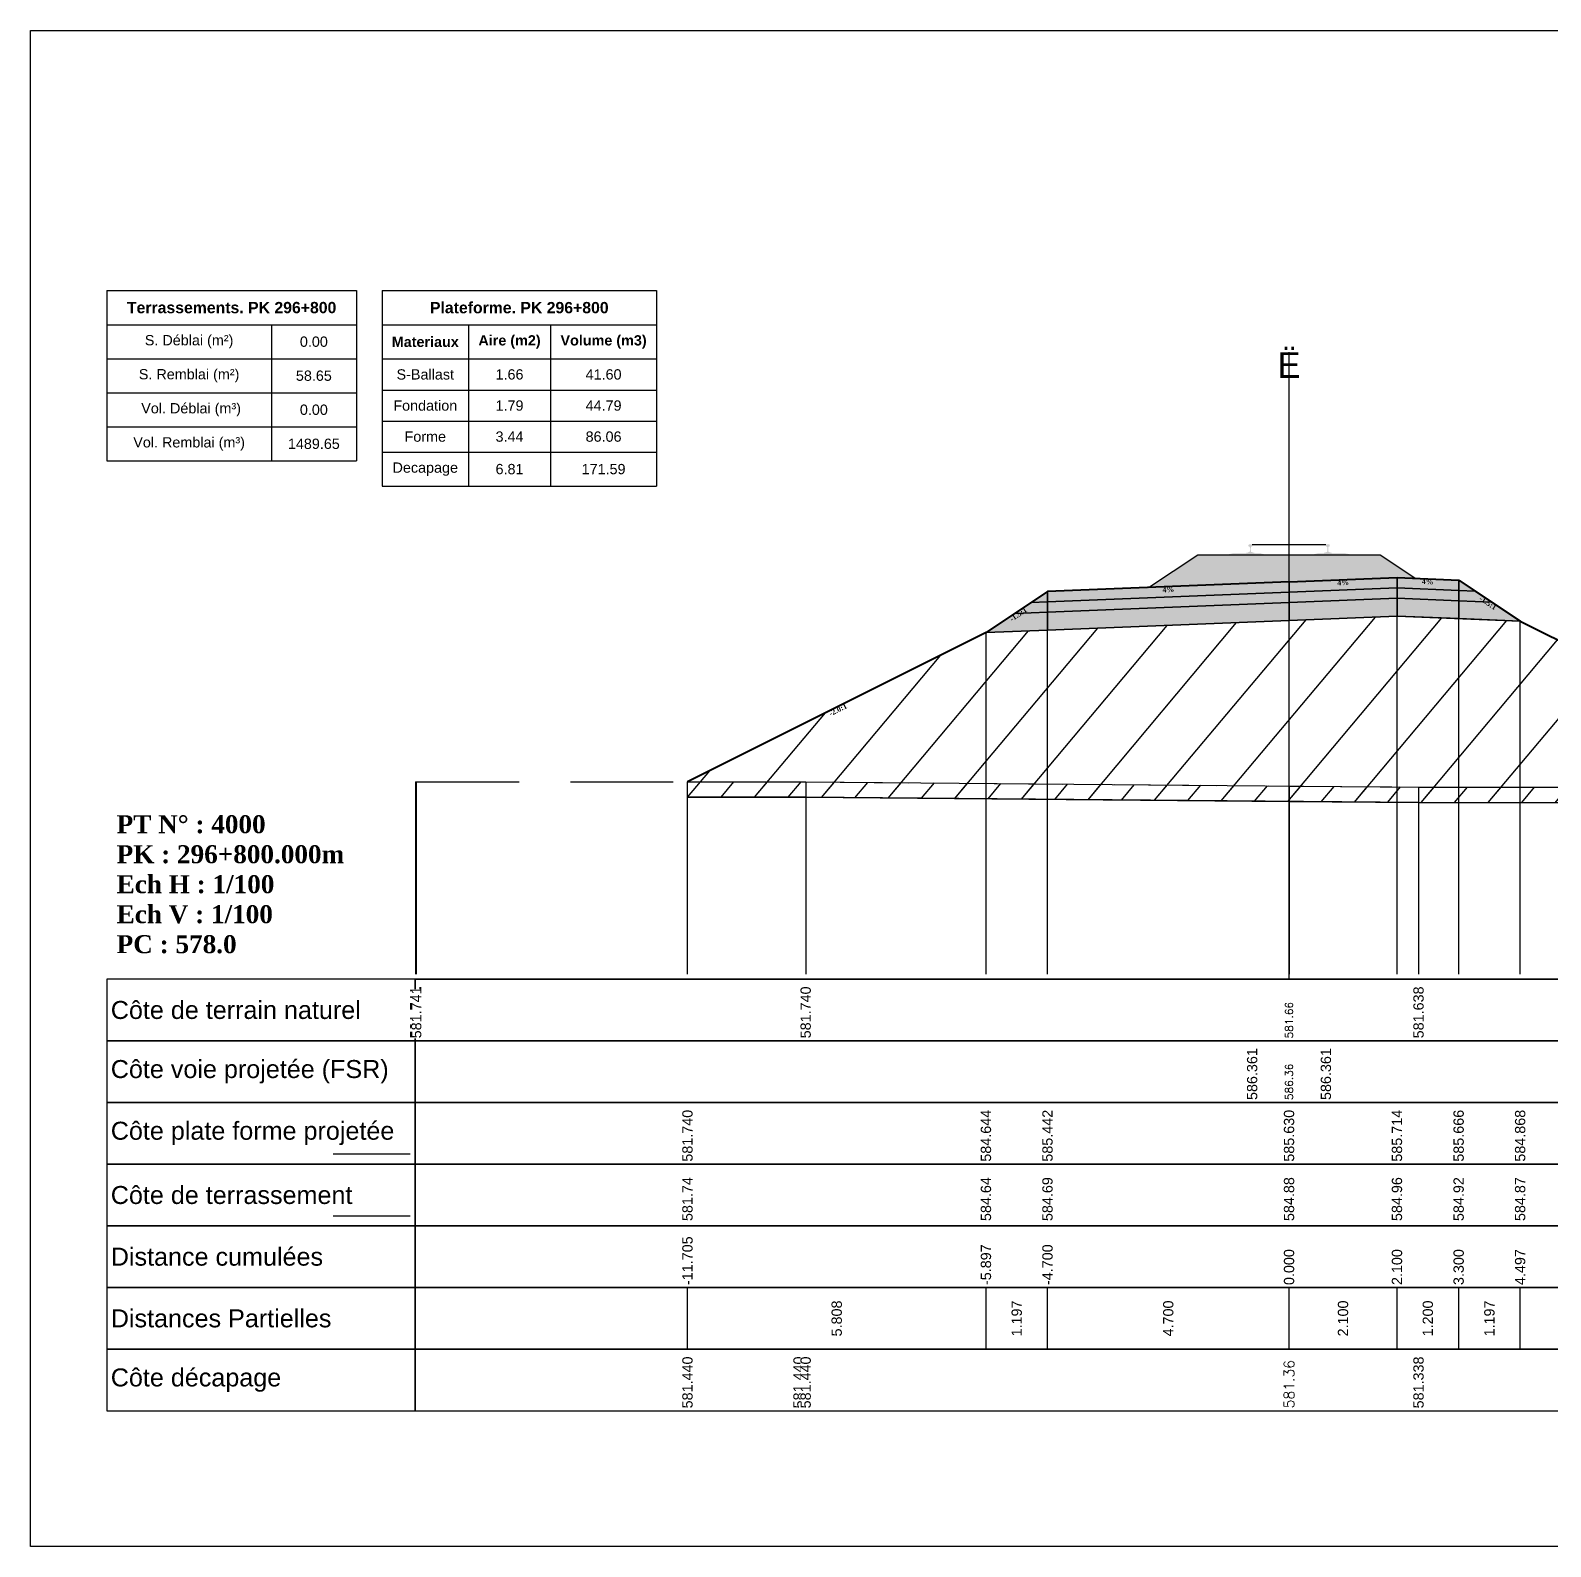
# Model space of a CAD drawing. Header units: millimetres. Extents: x 2762 to 3076, y 916 to 3305.
# Drawn here: x 3026.54 to 3056.12, y 985.65 to 1015.15 of the extents above; entities that cross this region are included whole.
import ezdxf

# ---------------------------------------------------------------- set-up
doc = ezdxf.new("R2010")
doc.units = ezdxf.units.MM
doc.header["$LTSCALE"] = 2
doc.linetypes.add('CACHE', pattern=[9.525, 6.35, -3.175])
doc.linetypes.add('DASHED', pattern=[0.75, 0.5, -0.25])
for name, color, linetype in [('C-ANNO-TABL', 1, 'Continuous'), ('C-ANNO-TABL-TEXT', 150, 'Continuous'), ('C-ANNO-TABL-TITL', 150, 'Continuous'), ('C-ANNO-TABL-TTBL', 5, 'Continuous'), ('C-ROAD-CORR', 5, 'Continuous'), ('C-ROAD-SCTN', 7, 'Continuous')]:
    doc.layers.add(name, color=color, linetype=linetype)
doc.styles.add('ARIAL', font='arial.ttf')
doc.styles.add('C3D_Etiquette', font='romans.shx')
doc.styles.add('C3D_Profil_Travers', font='romans.shx')
doc.styles.get("Standard").update_dxf_attribs({"font": 'arial.ttf'})

msp = doc.modelspace()

# ---------------------------------------------------------------- hatches: boundary and pattern name
at = {"linetype": 'Continuous', "lineweight": -3}
msp.add_hatch(color=254, dxfattribs=at).paths.add_polyline_path([(3049.812, 1004.761), (3049.812, 1004.946), (3049.927, 1004.968), (3050.275, 1004.968), (3050.275, 1004.973), (3050.201, 1004.973), (3050.201, 1004.983), (3050.202, 1004.984), (3050.204, 1004.985), (3050.205, 1004.985), (3050.225, 1004.987), (3050.228, 1004.987), (3050.231, 1004.988), (3050.259, 1004.999), (3050.262, 1005), (3050.263, 1005.001), (3050.264, 1005.003), (3050.265, 1005.007), (3050.266, 1005.014), (3050.267, 1005.023), (3050.268, 1005.033), (3050.268, 1005.057), (3050.267, 1005.073), (3050.267, 1005.079), (3050.266, 1005.085), (3050.265, 1005.09), (3050.265, 1005.092), (3050.264, 1005.095), (3050.263, 1005.097), (3050.262, 1005.098), (3050.261, 1005.1), (3050.26, 1005.1), (3050.244, 1005.106), (3050.242, 1005.108), (3050.241, 1005.109), (3050.24, 1005.11), (3050.24, 1005.113), (3050.24, 1005.131), (3050.241, 1005.135), (3050.242, 1005.137), (3050.244, 1005.14), (3050.246, 1005.141), (3050.249, 1005.143), (3050.25, 1005.143), (3050.254, 1005.144), (3050.258, 1005.144), (3050.261, 1005.145), (3050.265, 1005.145), (3050.27, 1005.145), (3050.273, 1005.145), (3050.276, 1005.145), (3050.28, 1005.145), (3050.283, 1005.145), (3050.287, 1005.145), (3050.292, 1005.145), (3050.295, 1005.144), (3050.299, 1005.144), (3050.303, 1005.143), (3050.304, 1005.143), (3050.306, 1005.141), (3050.309, 1005.14), (3050.311, 1005.137), (3050.312, 1005.135), (3050.312, 1005.131), (3050.312, 1005.113), (3050.312, 1005.11), (3050.312, 1005.109), (3050.311, 1005.108), (3050.309, 1005.106), (3050.293, 1005.1), (3050.292, 1005.1), (3050.29, 1005.098), (3050.289, 1005.097), (3050.289, 1005.095), (3050.288, 1005.092), (3050.287, 1005.09), (3050.287, 1005.085), (3050.286, 1005.079), (3050.285, 1005.073), (3050.285, 1005.057), (3050.285, 1005.033), (3050.286, 1005.023), (3050.287, 1005.014), (3050.288, 1005.007), (3050.289, 1005.003), (3050.29, 1005.001), (3050.291, 1005), (3050.293, 1004.999), (3050.322, 1004.988), (3050.325, 1004.987), (3050.328, 1004.987), (3050.348, 1004.985), (3050.349, 1004.985), (3050.35, 1004.984), (3050.351, 1004.983), (3050.351, 1004.973), (3050.277, 1004.973), (3050.277, 1004.968), (3050.481, 1004.968), (3050.613, 1004.937), (3051.447, 1004.937), (3051.578, 1004.968), (3051.782, 1004.968), (3051.782, 1004.973), (3051.708, 1004.973), (3051.708, 1004.983), (3051.709, 1004.984), (3051.711, 1004.985), (3051.712, 1004.985), (3051.732, 1004.987), (3051.735, 1004.987), (3051.738, 1004.988), (3051.766, 1004.999), (3051.769, 1005), (3051.77, 1005.001), (3051.771, 1005.003), (3051.772, 1005.007), (3051.773, 1005.014), (3051.774, 1005.023), (3051.775, 1005.033), (3051.775, 1005.057), (3051.774, 1005.073), (3051.774, 1005.079), (3051.773, 1005.085), (3051.772, 1005.09), (3051.772, 1005.092), (3051.771, 1005.095), (3051.77, 1005.097), (3051.769, 1005.098), (3051.768, 1005.1), (3051.767, 1005.1), (3051.751, 1005.106), (3051.749, 1005.108), (3051.748, 1005.109), (3051.747, 1005.11), (3051.747, 1005.113), (3051.747, 1005.131), (3051.748, 1005.135), (3051.749, 1005.137), (3051.751, 1005.14), (3051.753, 1005.141), (3051.756, 1005.143), (3051.757, 1005.143), (3051.761, 1005.144), (3051.765, 1005.144), (3051.768, 1005.145), (3051.772, 1005.145), (3051.777, 1005.145), (3051.78, 1005.145), (3051.783, 1005.145), (3051.787, 1005.145), (3051.79, 1005.145), (3051.794, 1005.145), (3051.799, 1005.145), (3051.802, 1005.144), (3051.806, 1005.144), (3051.81, 1005.143), (3051.811, 1005.143), (3051.813, 1005.141), (3051.816, 1005.14), (3051.818, 1005.137), (3051.819, 1005.135), (3051.819, 1005.131), (3051.819, 1005.113), (3051.819, 1005.11), (3051.819, 1005.109), (3051.818, 1005.108), (3051.816, 1005.106), (3051.8, 1005.1), (3051.799, 1005.1), (3051.797, 1005.098), (3051.796, 1005.097), (3051.796, 1005.095), (3051.795, 1005.092), (3051.794, 1005.09), (3051.794, 1005.085), (3051.793, 1005.079), (3051.792, 1005.073), (3051.792, 1005.057), (3051.792, 1005.033), (3051.793, 1005.023), (3051.794, 1005.014), (3051.795, 1005.007), (3051.796, 1005.003), (3051.797, 1005.001), (3051.798, 1005), (3051.8, 1004.999), (3051.829, 1004.988), (3051.832, 1004.987), (3051.835, 1004.987), (3051.855, 1004.985), (3051.856, 1004.985), (3051.857, 1004.984), (3051.858, 1004.983), (3051.858, 1004.973), (3051.784, 1004.973), (3051.784, 1004.968), (3052.132, 1004.968), (3052.247, 1004.946), (3052.247, 1004.761)])
h = msp.add_hatch(dxfattribs=at)
h.set_pattern_fill('GRAVEL', color=252, scale=0.009, style=0)
h.set_pattern_definition([(228.0128, (3048.461781, 1004.533285), (-1.8288, -2.0574), [0.030755, -3.0447435]), (184.96974, (3048.441207, 1004.510425), (2.743199999, 0.228600013), [0.0527764, -5.2248644]), (132.51045, (3048.388629, 1004.505853), (2.286, -2.5146), [0.0372133, -3.684125]), (267.2737, (3048.299475, 1004.448703), (0.2286, 4.572), [0.0480604, -4.7579794]), (292.83365, (3048.297189, 1004.400697), (-1.143, 2.7432), [0.047127, -4.6655827]), (357.2737, (3048.315477, 1004.357263), (-4.572, 0.2286), [0.0480604, -4.7579794]), (37.69424, (3048.363483, 1004.354977), (-2.9718, -2.286), [0.0635574, -6.2921804]), (72.25533, (3048.413775, 1004.393839), (1.6002, 5.0292), [0.0600048, -5.940473]), (121.42957, (3048.432063, 1004.450989), (-1.8288, 2.9718), [0.048223, -4.774099]), (175.23636, (3048.406917, 1004.492137), (2.5146, -0.2286), [0.055054, -2.697654]), (222.39744, (3048.352053, 1004.496709), (-2.7432, -2.5146), [0.071197, -7.0485095]), (138.81407, (3048.52579, 1004.446417), (-1.6002, 1.3716), [0.0243004, -2.405751]), (171.46923, (3048.507501, 1004.462419), (2.9718, -0.4572), [0.0462314, -4.5769175]), (225, (3048.46178, 1004.46928), (-3e-17, -0.2286), [0.032329, -0.29096]), (203.1986, (3048.44578, 1004.49671), (1.143, 0.4572), [0.01741, -1.723556]), (291.8014, (3048.429777, 1004.48985), (-0.2286, 0.6858), [0.024621, -1.206428]), (30.9638, (3048.43892, 1004.46699), (0.6858, 0.4572), [0.039989, -1.292967]), (161.565, (3048.47321, 1004.487565), (0.4572, -0.2286), [0.028916, -0.693981]), (16.38954, (3048.297189, 1004.489851), (2.286, 0.6858), [0.040508, -4.0102944]), (70.34618, (3048.336051, 1004.50128), (-0.9144, -2.5146), [0.033984, -3.3643994]), (293.1986, (3048.47321, 1004.533285), (-0.4572, 1.143), [0.034819, -1.7061465]), (343.61046, (3048.486927, 1004.501281), (-2.286, 0.6858), [0.040508, -4.0102944]), (339.44395, (3048.29719, 1004.34812), (-1.143, 0.4572), [0.039063, -1.914096]), (294.77514, (3048.333765, 1004.334403), (-1.143, 2.5146), [0.0327305, -3.2403234]), (66.8014, (3048.475497, 1004.304685), (0.4572, 1.143), [0.034819, -1.7061465]), (17.35402, (3048.489213, 1004.336689), (-2.9718, -0.9144), [0.0383204, -3.793714]), (69.44395, (3048.363483, 1004.304685), (-0.4572, -1.143), [0.0195316, -1.933628]), (101.3099, (3048.46178, 1004.304685), (-0.2286, 0.9144), [0.011656, -1.1539795]), (165.9638, (3048.459495, 1004.316115), (0.6858, -0.2286), [0.047127, -0.895415]), (186.009, (3048.413775, 1004.327545), (2.286, 0.2286), [0.043674, -4.323723]), (303.69, (3048.43892, 1004.446417), (-0.2286, 0.4572), [0.032969, -0.79126]), (353.15723, (3048.457209, 1004.418985), (3.8862, -0.4572), [0.05756, -5.698441]), (60.9454, (3048.51436, 1004.412127), (-0.9144, -1.6002), [0.023536, -2.330045]), (90, (3048.5258, 1004.4327), (-0.2286, 0.2286), [0.013716, -0.214884]), (120.25644, (3048.409203, 1004.334403), (0.9144, -1.6002), [0.031758, -3.1440547]), (48.0128, (3048.393201, 1004.361835), (1.8288, 2.0574), [0.06151, -3.0139886]), (0, (3048.43435, 1004.40755), (0.2286, 0.2286), [0.059436, -0.169164]), (325.30485, (3048.493785, 1004.407555), (2.286, -1.6002), [0.036145, -3.5783385]), (254.0546, (3048.523503, 1004.38698), (-0.2286, -0.9144), [0.033285, -1.6309485]), (207.64598, (3048.514359, 1004.354977), (-4.3434, -2.286), [0.054193, -5.365122]), (175.42608, (3048.466353, 1004.329831), (-2.9718, 0.2286), [0.0573327, -5.675926])])
h.paths.add_polyline_path([(3048.297, 1004.305), (3049.255, 1004.943), (3052.805, 1004.943), (3053.494, 1004.483), (3053.13, 1004.498)])
h = msp.add_hatch(color=11, dxfattribs=at)
h.paths.add_polyline_path([(3054.33, 1004.25), (3054.33, 1004.45), (3054.649, 1004.237)])
h.paths.add_polyline_path([(3053.13, 1004.298), (3053.13, 1004.498), (3054.33, 1004.45), (3054.33, 1004.25)])
h.paths.add_polyline_path([(3051.03, 1004.214), (3051.03, 1004.414), (3053.13, 1004.498), (3053.13, 1004.298)])
h.paths.add_polyline_path([(3046.33, 1004.026), (3046.33, 1004.226), (3051.03, 1004.414), (3051.03, 1004.214)])
h.paths.add_polyline_path([(3046.01, 1004.013), (3046.33, 1004.226), (3046.33, 1004.026)])
h = msp.add_hatch(color=30, dxfattribs=at)
h.paths.add_polyline_path([(3054.33, 1004.05), (3054.33, 1004.25), (3054.649, 1004.237), (3054.968, 1004.024)])
h.paths.add_polyline_path([(3053.13, 1004.098), (3053.13, 1004.298), (3054.33, 1004.25), (3054.33, 1004.05)])
h.paths.add_polyline_path([(3051.03, 1004.014), (3051.03, 1004.214), (3053.13, 1004.298), (3053.13, 1004.098)])
h.paths.add_polyline_path([(3046.33, 1003.826), (3046.33, 1004.026), (3051.03, 1004.214), (3051.03, 1004.014)])
h.paths.add_polyline_path([(3045.691, 1003.8), (3046.01, 1004.013), (3046.33, 1004.026), (3046.33, 1003.826)])
h = msp.add_hatch(color=83, dxfattribs=at)
h.paths.add_polyline_path([(3054.33, 1003.7), (3054.33, 1004.05), (3054.968, 1004.024), (3055.526, 1003.652)])
h.paths.add_polyline_path([(3053.13, 1003.748), (3053.13, 1004.098), (3054.33, 1004.05), (3054.33, 1003.7)])
h.paths.add_polyline_path([(3051.03, 1003.664), (3051.03, 1004.014), (3053.13, 1004.098), (3053.13, 1003.748)])
h.paths.add_polyline_path([(3046.33, 1003.476), (3046.33, 1003.826), (3051.03, 1004.014), (3051.03, 1003.664)])
h.paths.add_polyline_path([(3045.133, 1003.428), (3045.691, 1003.8), (3046.33, 1003.826), (3046.33, 1003.476)])
h = msp.add_hatch(dxfattribs=at)
h.set_pattern_fill('_U', color=3, angle=50, style=0, pattern_type=0)
h.set_pattern_definition([(50, (3039.3248, 1000.2241), (-0.766044, 0.642788), [])])
h.paths.add_polyline_path([(3039.325, 1000.224), (3039.325, 1000.524), (3045.133, 1003.428), (3053.13, 1003.748), (3055.526, 1003.652), (3062.015, 1000.408), (3062.015, 1000.108), (3057.596, 1000.118), (3053.549, 1000.122), (3041.625, 1000.224)])
h = msp.add_hatch(dxfattribs=at)
h.set_pattern_fill('_U', color=150, scale=0.5, angle=50, style=0, pattern_type=0)
h.set_pattern_definition([(50, (3039.32483, 1000.2241), (-0.383022, 0.321394), [])])
h.paths.add_polyline_path([(3039.325, 1000.224), (3039.325, 1000.524), (3041.625, 1000.524), (3053.549, 1000.422), (3057.596, 1000.418), (3062.015, 1000.408), (3062.015, 1000.108), (3057.596, 1000.118), (3053.549, 1000.122), (3041.625, 1000.224)])

# ---------------------------------------------------------------- linework, layer by layer
at = {"color": 7, "linetype": 'Continuous', "lineweight": -3}
for p, q in [((3051.03, 996.684), (3051.03, 1008.884)), ((3034.029, 996.684), (3068.031, 996.684)), ((3039.325, 989.484), (3039.325, 990.684)), ((3045.133, 989.484), (3045.133, 990.684)), ((3045.133, 989.484), (3045.133, 990.684)), ((3046.33, 989.484), (3046.33, 990.684)), ((3046.33, 989.484), (3046.33, 990.684)), ((3051.03, 989.484), (3051.03, 990.684)), ((3051.03, 989.484), (3051.03, 990.684)), ((3053.13, 989.484), (3053.13, 990.684)), ((3053.13, 989.484), (3053.13, 990.684)), ((3054.33, 989.484), (3054.33, 990.684)), ((3054.33, 989.484), (3054.33, 990.684)), ((3055.526, 989.484), (3055.526, 990.684)), ((3055.526, 989.484), (3055.526, 990.684))]:
    msp.add_line(p, q, dxfattribs=at)
at = {"color": 251, "linetype": 'Continuous', "lineweight": -3}
for p, q in [((3048.297, 1004.305), (3049.255, 1004.943)), ((3049.255, 1004.943), (3052.805, 1004.943)), ((3052.805, 1004.943), (3053.494, 1004.483)), ((3053.13, 1004.498), (3048.297, 1004.305)), ((3051.03, 1004.414), (3053.13, 1004.498)), ((3053.494, 1004.483), (3053.13, 1004.498)), ((3053.13, 1004.298), (3053.13, 1004.498)), ((3053.13, 1004.498), (3054.33, 1004.45)), ((3053.13, 1004.498), (3053.13, 1004.298)), ((3046.01, 1004.013), (3046.33, 1004.226)), ((3046.33, 1004.226), (3051.03, 1004.414)), ((3046.33, 1004.026), (3046.33, 1004.226)), ((3046.33, 1004.226), (3046.33, 1004.026)), ((3051.03, 1004.214), (3046.33, 1004.026)), ((3051.03, 1004.214), (3051.03, 1004.414)), ((3051.03, 1004.414), (3051.03, 1004.214)), ((3053.13, 1004.298), (3051.03, 1004.214)), ((3054.33, 1004.25), (3053.13, 1004.298)), ((3054.33, 1004.25), (3054.33, 1004.45)), ((3054.33, 1004.45), (3054.649, 1004.237)), ((3054.33, 1004.45), (3054.33, 1004.25)), ((3054.649, 1004.237), (3054.33, 1004.25)), ((3046.33, 1004.026), (3046.01, 1004.013))]:
    msp.add_line(p, q, dxfattribs=at)
at = {"color": 53, "linetype": 'Continuous', "lineweight": -3}
for p, q in [((3046.33, 1004.026), (3051.03, 1004.214)), ((3051.03, 1004.214), (3053.13, 1004.298)), ((3051.03, 1004.014), (3051.03, 1004.214)), ((3051.03, 1004.214), (3051.03, 1004.014)), ((3053.13, 1004.098), (3053.13, 1004.298)), ((3053.13, 1004.298), (3054.33, 1004.25)), ((3053.13, 1004.298), (3053.13, 1004.098)), ((3054.33, 1004.05), (3054.33, 1004.25)), ((3054.33, 1004.25), (3054.649, 1004.237)), ((3054.33, 1004.25), (3054.33, 1004.05)), ((3054.649, 1004.237), (3054.968, 1004.024)), ((3045.691, 1003.8), (3046.01, 1004.013)), ((3046.01, 1004.013), (3046.33, 1004.026)), ((3046.33, 1003.826), (3046.33, 1004.026)), ((3046.33, 1004.026), (3046.33, 1003.826)), ((3051.03, 1004.014), (3046.33, 1003.826)), ((3046.33, 1003.826), (3051.03, 1004.014)), ((3053.13, 1004.098), (3051.03, 1004.014)), ((3051.03, 1004.014), (3053.13, 1004.098)), ((3051.03, 1003.664), (3051.03, 1004.014)), ((3051.03, 1004.014), (3051.03, 1003.664)), ((3054.33, 1004.05), (3053.13, 1004.098)), ((3053.13, 1003.748), (3053.13, 1004.098)), ((3053.13, 1004.098), (3054.33, 1004.05)), ((3053.13, 1004.098), (3053.13, 1003.748)), ((3054.968, 1004.024), (3054.33, 1004.05)), ((3054.33, 1003.7), (3054.33, 1004.05)), ((3054.33, 1004.05), (3054.968, 1004.024)), ((3054.33, 1004.05), (3054.33, 1003.7)), ((3054.968, 1004.024), (3055.526, 1003.652)), ((3045.133, 1003.428), (3045.691, 1003.8)), ((3046.33, 1003.826), (3045.691, 1003.8)), ((3045.691, 1003.8), (3046.33, 1003.826)), ((3046.33, 1003.476), (3046.33, 1003.826)), ((3046.33, 1003.826), (3046.33, 1003.476)), ((3051.03, 1003.664), (3046.33, 1003.476)), ((3053.13, 1003.748), (3051.03, 1003.664)), ((3054.33, 1003.7), (3053.13, 1003.748)), ((3055.526, 1003.652), (3054.33, 1003.7)), ((3046.33, 1003.476), (3045.133, 1003.428))]:
    msp.add_line(p, q, dxfattribs=at)
at = {"color": 253, "linetype": 'Continuous', "lineweight": -3}
for p, q in [((3045.133, 1003.428), (3053.13, 1003.748)), ((3053.13, 1003.748), (3055.526, 1003.652)), ((3055.526, 1003.652), (3062.015, 1000.408)), ((3039.325, 1000.524), (3045.133, 1003.428)), ((3039.325, 1000.224), (3039.325, 1000.524)), ((3039.325, 1000.524), (3041.625, 1000.524)), ((3039.325, 1000.224), (3039.325, 1000.524)), ((3041.625, 1000.524), (3053.549, 1000.422)), ((3053.549, 1000.422), (3057.596, 1000.418)), ((3041.625, 1000.224), (3039.325, 1000.224)), ((3041.625, 1000.224), (3039.325, 1000.224)), ((3053.549, 1000.122), (3041.625, 1000.224)), ((3053.549, 1000.122), (3041.625, 1000.224)), ((3057.596, 1000.118), (3053.549, 1000.122)), ((3057.596, 1000.118), (3053.549, 1000.122))]:
    msp.add_line(p, q, dxfattribs=at)
at = {"color": 8, "linetype": 'CACHE', "lineweight": -3}
for p, q in [((3051.03, 996.784), (3051.03, 1003.664)), ((3051.03, 996.784), (3051.03, 1003.664)), ((3053.13, 996.784), (3053.13, 1003.748)), ((3054.33, 996.784), (3054.33, 1003.7)), ((3055.526, 996.784), (3055.526, 1003.652)), ((3045.133, 996.784), (3045.133, 1003.428)), ((3046.33, 996.784), (3046.33, 1003.476)), ((3039.325, 996.784), (3039.325, 1000.524))]:
    msp.add_line(p, q, dxfattribs=at)
at = {"color": 105, "linetype": 'DASHED', "lineweight": -3, "ltscale": 2}
for p, q in [((3034.03, 1000.525), (3034.048, 1000.525)), ((3034.048, 1000.525), (3041.625, 1000.524)), ((3041.625, 1000.524), (3051.03, 1000.443)), ((3051.03, 1000.443), (3053.549, 1000.422)), ((3053.549, 1000.422), (3057.596, 1000.418))]:
    msp.add_line(p, q, dxfattribs=at)
at = {"color": 98, "linetype": 'CACHE', "lineweight": -3}
for p, q in [((3034.03, 1000.525), (3034.03, 996.784)), ((3034.048, 1000.525), (3034.048, 996.784)), ((3041.625, 1000.524), (3041.625, 996.784)), ((3051.03, 1000.443), (3051.03, 996.784)), ((3053.549, 1000.422), (3053.549, 996.784))]:
    msp.add_line(p, q, dxfattribs=at)
at = {"color": 6, "linetype": 'Continuous', "lineweight": -3}
for p, q in [((3039.325, 1000.224), (3041.486, 1000.224)), ((3041.486, 1000.224), (3041.625, 1000.224)), ((3041.625, 1000.224), (3051.03, 1000.143)), ((3051.03, 1000.143), (3053.549, 1000.122)), ((3053.549, 1000.122), (3057.596, 1000.118))]:
    msp.add_line(p, q, dxfattribs=at)
at = {"color": 154, "linetype": 'Continuous', "lineweight": -3}
msp.add_line((3032.429, 993.284), (3033.929, 993.284), dxfattribs=at)
at = {"color": 1, "linetype": 'Continuous', "lineweight": -3}
msp.add_line((3032.429, 992.084), (3033.929, 992.084), dxfattribs=at)
at = {"color": 7, "linetype": 'Continuous', "lineweight": -3}
for points in [[(3034.029, 995.484), (3034.029, 996.684), (3028.029, 996.684), (3028.029, 995.484)], [(3034.029, 995.484), (3068.031, 995.484), (3068.031, 996.684), (3034.029, 996.684)], [(3034.029, 994.284), (3034.029, 995.484), (3028.029, 995.484), (3028.029, 994.284)], [(3034.029, 994.284), (3068.031, 994.284), (3068.031, 995.484), (3034.029, 995.484)], [(3034.029, 993.084), (3034.029, 994.284), (3028.029, 994.284), (3028.029, 993.084)], [(3034.029, 993.084), (3068.031, 993.084), (3068.031, 994.284), (3034.029, 994.284)], [(3034.029, 991.884), (3034.029, 993.084), (3028.029, 993.084), (3028.029, 991.884)], [(3034.029, 991.884), (3068.031, 991.884), (3068.031, 993.084), (3034.029, 993.084)], [(3034.029, 990.684), (3034.029, 991.884), (3028.029, 991.884), (3028.029, 990.684)], [(3034.029, 990.684), (3068.031, 990.684), (3068.031, 991.884), (3034.029, 991.884)], [(3034.029, 989.484), (3034.029, 990.684), (3028.029, 990.684), (3028.029, 989.484)], [(3034.029, 989.484), (3068.031, 989.484), (3068.031, 990.684), (3034.029, 990.684)], [(3034.029, 988.284), (3034.029, 989.484), (3028.029, 989.484), (3028.029, 988.284)], [(3034.029, 988.284), (3068.031, 988.284), (3068.031, 989.484), (3034.029, 989.484)]]:
    msp.add_3dface(points, dxfattribs=at)
at = {"layer": 'C-ANNO-TABL', "color": 7, "linetype": 'Continuous', "lineweight": -3}
for p, q in [((3028.029, 1009.419), (3031.228, 1009.419)), ((3031.228, 1009.419), (3032.882, 1009.419)), ((3031.228, 1009.419), (3031.228, 1008.757)), ((3033.382, 1009.416), (3035.064, 1009.416)), ((3035.064, 1009.416), (3036.66, 1009.416)), ((3035.064, 1009.416), (3035.064, 1008.754)), ((3036.66, 1009.416), (3038.723, 1009.416)), ((3036.66, 1009.416), (3036.66, 1008.754)), ((3028.029, 1008.757), (3031.228, 1008.757)), ((3031.228, 1008.757), (3032.882, 1008.757)), ((3031.228, 1008.757), (3031.228, 1008.095)), ((3033.382, 1008.754), (3035.064, 1008.754)), ((3035.064, 1008.754), (3036.66, 1008.754)), ((3035.064, 1008.754), (3035.064, 1008.147)), ((3036.66, 1008.754), (3038.723, 1008.754)), ((3036.66, 1008.754), (3036.66, 1008.147)), ((3028.029, 1008.095), (3031.228, 1008.095)), ((3031.228, 1008.095), (3032.882, 1008.095)), ((3031.228, 1008.095), (3031.228, 1007.432)), ((3033.382, 1008.147), (3035.064, 1008.147)), ((3035.064, 1008.147), (3036.66, 1008.147)), ((3035.064, 1008.147), (3035.064, 1007.543)), ((3036.66, 1008.147), (3038.723, 1008.147)), ((3036.66, 1008.147), (3036.66, 1007.543)), ((3028.029, 1007.432), (3031.228, 1007.432)), ((3031.228, 1007.432), (3032.882, 1007.432)), ((3031.228, 1007.432), (3031.228, 1006.77)), ((3033.382, 1007.543), (3035.064, 1007.543)), ((3035.064, 1007.543), (3036.66, 1007.543)), ((3035.064, 1007.543), (3035.064, 1006.939)), ((3036.66, 1007.543), (3038.723, 1007.543)), ((3036.66, 1007.543), (3036.66, 1006.939)), ((3033.382, 1006.939), (3035.064, 1006.939)), ((3035.064, 1006.939), (3036.66, 1006.939)), ((3035.064, 1006.939), (3035.064, 1006.28)), ((3036.66, 1006.939), (3038.723, 1006.939)), ((3036.66, 1006.939), (3036.66, 1006.28))]:
    msp.add_line(p, q, dxfattribs=at)
at = {"layer": 'C-ANNO-TABL-TTBL', "color": 7, "linetype": 'Continuous', "lineweight": -3}
for p, q in [((3028.029, 1010.084), (3032.882, 1010.084)), ((3028.029, 1010.084), (3028.029, 1009.419)), ((3032.882, 1010.084), (3032.882, 1009.419)), ((3033.382, 1010.084), (3038.723, 1010.084)), ((3033.382, 1010.084), (3033.382, 1009.416)), ((3038.723, 1010.084), (3038.723, 1009.416)), ((3028.029, 1009.419), (3028.029, 1008.757)), ((3032.882, 1009.419), (3032.882, 1008.757)), ((3033.382, 1009.416), (3033.382, 1008.754)), ((3038.723, 1009.416), (3038.723, 1008.754)), ((3028.029, 1008.757), (3028.029, 1008.095)), ((3032.882, 1008.757), (3032.882, 1008.095)), ((3033.382, 1008.754), (3033.382, 1008.147)), ((3038.723, 1008.754), (3038.723, 1008.147)), ((3028.029, 1008.095), (3028.029, 1007.432)), ((3032.882, 1008.095), (3032.882, 1007.432)), ((3033.382, 1008.147), (3033.382, 1007.543)), ((3038.723, 1008.147), (3038.723, 1007.543)), ((3028.029, 1007.432), (3028.029, 1006.77)), ((3032.882, 1007.432), (3032.882, 1006.77)), ((3033.382, 1007.543), (3033.382, 1006.939)), ((3038.723, 1007.543), (3038.723, 1006.939)), ((3033.382, 1006.939), (3033.382, 1006.28)), ((3038.723, 1006.939), (3038.723, 1006.28)), ((3028.029, 1006.77), (3031.228, 1006.77)), ((3031.228, 1006.77), (3032.882, 1006.77)), ((3033.382, 1006.28), (3035.064, 1006.28)), ((3035.064, 1006.28), (3036.66, 1006.28)), ((3036.66, 1006.28), (3038.723, 1006.28))]:
    msp.add_line(p, q, dxfattribs=at)
at = {"layer": 'C-ROAD-CORR', "color": 1, "linetype": 'Continuous', "lineweight": 40}
for p, q in [((3051.03, 1004.414), (3053.13, 1004.498)), ((3053.13, 1004.498), (3054.33, 1004.45)), ((3046.33, 1004.226), (3045.133, 1003.428)), ((3051.03, 1004.414), (3046.33, 1004.226)), ((3054.33, 1004.45), (3055.526, 1003.652)), ((3055.526, 1003.652), (3062.015, 1000.408)), ((3045.133, 1003.428), (3039.325, 1000.524))]:
    msp.add_line(p, q, dxfattribs=at)
at = {"layer": 'C-ROAD-CORR', "color": 102, "linetype": 'Continuous', "lineweight": -3, "ltscale": 0.5}
for p, q in [((3051.03, 1003.664), (3046.33, 1003.476)), ((3051.03, 1003.664), (3053.13, 1003.748)), ((3053.13, 1003.748), (3054.33, 1003.7)), ((3054.33, 1003.7), (3055.526, 1003.652)), ((3046.33, 1003.476), (3045.133, 1003.428))]:
    msp.add_line(p, q, dxfattribs=at)
at = {"layer": 'C-ROAD-SCTN', "color": 154, "linetype": 'Continuous', "lineweight": -3}
for p, q in [((3050.312, 1005.145), (3051.03, 1005.145)), ((3051.03, 1005.145), (3051.747, 1005.145)), ((3051.03, 1004.414), (3053.13, 1004.498)), ((3053.13, 1004.498), (3054.33, 1004.45)), ((3045.133, 1003.428), (3046.33, 1004.226)), ((3046.33, 1004.226), (3051.03, 1004.414)), ((3054.33, 1004.45), (3055.526, 1003.652)), ((3055.526, 1003.652), (3062.015, 1000.408)), ((3039.325, 1000.524), (3045.133, 1003.428))]:
    msp.add_line(p, q, dxfattribs=at)
at = {"layer": 'C-ROAD-SCTN', "color": 140, "linetype": 'Continuous', "lineweight": -3}
for p, q in [((3048.297, 1004.305), (3049.255, 1004.943)), ((3049.255, 1004.943), (3049.298, 1004.943)), ((3049.298, 1004.943), (3051.03, 1004.943)), ((3051.03, 1004.943), (3052.761, 1004.943)), ((3052.761, 1004.943), (3052.805, 1004.943)), ((3052.805, 1004.943), (3053.494, 1004.483))]:
    msp.add_line(p, q, dxfattribs=at)
at = {"layer": 'C-ROAD-SCTN', "color": 1, "linetype": 'Continuous', "lineweight": -3}
for p, q in [((3046.33, 1003.476), (3051.03, 1003.664)), ((3051.03, 1003.664), (3053.13, 1003.748)), ((3053.13, 1003.748), (3054.33, 1003.7)), ((3054.33, 1003.7), (3055.526, 1003.652)), ((3055.526, 1003.652), (3062.015, 1000.408)), ((3039.325, 1000.524), (3045.133, 1003.428)), ((3045.133, 1003.428), (3046.33, 1003.476))]:
    msp.add_line(p, q, dxfattribs=at)

# ---------------------------------------------------------------- texts
at = {"color": 7, "linetype": 'Continuous', "lineweight": -3}
for s, insert, char_height, attachment_point, style in [('{\\fWingdings|b0|i0|c2|p0;Ë}', (3051.03, 1008.384), 0.5, 8, 'C3D_Profil_Travers'), ('{\\fTimes New Roman|b1|i0|c0|p18;PT N° : 4000\\PPK : 296+800.000m\\PEch H : 1/100\\PEch V : 1/100\\PPC : 578.0}', (3028.218, 997.184), 0.35, 7, 'C3D_Profil_Travers'), ('{\\fArial|b0|i0|c0|p34;Côte de terrain naturel}', (3028.104, 996.084), 0.35, 4, 'C3D_Etiquette'), ('{\\fArial|b0|i0|c0|p34;Côte plate forme projetée}', (3028.104, 993.684), 0.35, 4, 'C3D_Etiquette'), ('{\\fArial|b0|i0|c0|p34;Côte de terrassement}', (3028.104, 992.484), 0.35, 4, 'C3D_Etiquette'), ('{\\fArial|b0|i0|c0|p34;Distance cumulées}', (3028.104, 991.284), 0.35, 4, 'C3D_Etiquette'), ('{\\fArial|b0|i0|c0|p34;Distances Partielles}', (3028.104, 990.084), 0.35, 4, 'C3D_Etiquette'), ('{\\fArial|b0|i0|c0|p34;Côte décapage}', (3028.104, 988.884), 0.35, 4, 'C3D_Etiquette')]:
    msp.add_mtext(s, dxfattribs=dict(at, insert=insert, char_height=char_height, attachment_point=attachment_point, style=style))
at = {"color": 7, "linetype": 'Continuous', "lineweight": -3, "char_height": 0.1, "attachment_point": 2, "style": 'C3D_Etiquette'}
for s, insert, width, rotation in [('{\\fTimes New Roman|b1|i0|c0|p18;4%}', (3053.729, 1004.47), 0.42071, 357.7094), ('{\\fTimes New Roman|b1|i0|c0|p18;4%}', (3048.68, 1004.316), 0.42071, 2.2906), ('{\\fTimes New Roman|b1|i0|c0|p18;4%}', (3052.08, 1004.452), 0.37094, 2.2906), ('{\\fTimes New Roman|b1|i0|c0|p18;-1.5:1}', (3045.733, 1003.824), 0.34598, 33.6901), ('{\\fTimes New Roman|b1|i0|c0|p18;-1.5:1}', (3054.926, 1004.048), 0.34598, 326.3099), ('{\\fTimes New Roman|b1|i0|c0|p18;-2.0:1}', (3042.231, 1001.973), 0.34598, 26.5651)]:
    msp.add_mtext(s, dxfattribs=dict(at, insert=insert, width=width, rotation=rotation))
at = {"color": 7, "linetype": 'Continuous', "lineweight": -3, "rotation": 90, "style": 'C3D_Profil_Travers'}
for s, insert, char_height, attachment_point in [('581.66', (3051.03, 995.534), 0.15, 4), ('586.36', (3051.03, 994.334), 0.15, 4), ('{\\fArial|b0|i0|c0|p34;581.74}', (3039.325, 991.979), 0.2, 4), ('{\\fArial|b0|i0|c0|p34;584.64}', (3045.133, 991.979), 0.2, 4), ('{\\fArial|b0|i0|c0|p34;584.69}', (3046.33, 991.979), 0.2, 4), ('{\\fArial|b0|i0|c0|p34;584.88}', (3051.03, 991.979), 0.2, 4), ('{\\fArial|b0|i0|c0|p34;584.96}', (3053.13, 991.979), 0.2, 4), ('{\\fArial|b0|i0|c0|p34;584.92}', (3054.33, 991.979), 0.2, 4), ('{\\fArial|b0|i0|c0|p34;584.87}', (3055.526, 991.979), 0.2, 4), ('{\\fArial|b0|i0|c0|p34;5.808}', (3042.229, 990.084), 0.2, 5), ('{\\fArial|b0|i0|c0|p34;1.197}', (3045.731, 990.084), 0.2, 5), ('{\\fArial|b0|i0|c0|p34;4.700}', (3048.68, 990.084), 0.2, 5), ('{\\fArial|b0|i0|c0|p34;2.100}', (3052.08, 990.084), 0.2, 5), ('{\\fArial|b0|i0|c0|p34;1.200}', (3053.73, 990.084), 0.2, 5), ('{\\fArial|b0|i0|c0|p34;1.197}', (3054.928, 990.084), 0.2, 5), ('581.36', (3051.03, 988.334), 0.2, 4)]:
    msp.add_mtext(s, dxfattribs=dict(at, insert=insert, char_height=char_height, attachment_point=attachment_point))
at = {"color": 7, "linetype": 'Continuous', "lineweight": -3, "insert": (3028.104, 994.884), "char_height": 0.35, "attachment_point": 4}
msp.add_mtext('{\\fArial|b0|i0|c0|p34;Côte voie projetée (FSR)}', dxfattribs=at)
at = {"layer": 'C-ANNO-TABL-TEXT', "color": 7, "linetype": 'Continuous', "lineweight": -3, "char_height": 0.2, "attachment_point": 5, "style": 'ARIAL'}
for s, insert in [('{\\fArial|b0|i0|c0|p34;\\C7;0.00}', (3032.055, 1009.088)), ('{\\fArial|b0|i0|c0|p34;\\C7;58.65}', (3032.055, 1008.426)), ('{\\fArial|b0|i0|c0|p34;\\C7;S-Ballast}', (3034.223, 1008.451)), ('{\\fArial|b0|i0|c0|p34;\\C7;1.66}', (3035.862, 1008.451)), ('{\\C18;\\c0;41.60}', (3037.692, 1008.451)), ('{\\fArial|b0|i0|c0|p34;\\C7;0.00}', (3032.055, 1007.764)), ('{\\fArial|b0|i0|c0|p34;\\C7;Fondation}', (3034.223, 1007.845)), ('{\\fArial|b0|i0|c0|p34;\\C7;1.79}', (3035.862, 1007.845)), ('{\\C18;\\c0;44.79}', (3037.692, 1007.845)), ('{\\fArial|b0|i0|c0|p34;\\C7;1489.65}', (3032.055, 1007.101)), ('{\\fArial|b0|i0|c0|p34;\\C7;Forme}', (3034.223, 1007.241)), ('{\\fArial|b0|i0|c0|p34;\\C7;3.44}', (3035.862, 1007.241)), ('{\\C18;\\c0;86.06}', (3037.692, 1007.241)), ('{\\fArial|b0|i0|c0|p34;\\C7;Decapage}', (3034.223, 1006.609)), ('{\\fArial|b0|i0|c0|p34;\\C7;6.81}', (3035.862, 1006.609)), ('{\\C18;\\c0;171.59}', (3037.692, 1006.609))]:
    msp.add_mtext(s, dxfattribs=dict(at, insert=insert))
at = {"layer": 'C-ANNO-TABL-TITL', "color": 7, "linetype": 'Continuous', "lineweight": -3, "attachment_point": 5, "style": 'ARIAL'}
for s, insert, char_height in [('{\\fArial|b1|i0|c0|p34;\\C7;Terrassements. PK 296+800}', (3030.455, 1009.751), 0.22), ('{\\fArial|b1|i0|c0|p34;\\C18;\\c0;Plateforme. PK 296+800}', (3036.052, 1009.75), 0.22), ('{\\fArial|b0|i0|c0|p34;\\C7;S. Déblai (m²) }', (3029.628, 1009.088), 0.2), ('{\\fArial|b1|i0|c0|p34;\\C7;Aire (m2)}', (3035.862, 1009.085), 0.2), ('{\\fArial|b1|i0|c0|p34;\\C7;Volume (m3)}', (3037.692, 1009.085), 0.2), ('{\\fArial|b1|i0|c0|p34;\\C7;Materiaux   }', (3034.223, 1009.085), 0.2), ('{\\fArial|b0|i0|c0|p34;\\C7;S. Remblai (m²) }', (3029.628, 1008.426), 0.2), ('{\\fArial|b0|i0|c0|p34;\\C7; Vol. Déblai (m³) }', (3029.628, 1007.764), 0.2), ('{\\fArial|b0|i0|c0|p34;\\C7;Vol. Remblai (m³)}', (3029.628, 1007.101), 0.2)]:
    msp.add_mtext(s, dxfattribs=dict(at, insert=insert, char_height=char_height))

# ---------------------------------------------------------------- next in the draw order: texts
at = {"color": 7, "linetype": 'Continuous', "lineweight": -3, "char_height": 0.2, "attachment_point": 4, "rotation": 90, "style": 'C3D_Profil_Travers', "bg_fill": 3, "box_fill_scale": 1.000375, "bg_fill_color": 256, "bg_fill_true_color": 13158600, "bg_fill_transparency": 0}
for s, insert, width in [('{\\fArial|b0|i0|c0|p34;581.741}', (3034.03, 995.534), 0.95654), ('{\\fArial|b0|i0|c0|p34;581.740}', (3041.625, 995.534), 0.99484), ('{\\fArial|b0|i0|c0|p34;581.638}', (3053.549, 995.534), 0.99595), ('{\\fArial|b0|i0|c0|p34;586.361}', (3050.312, 994.334), 0.95654), ('{\\fArial|b0|i0|c0|p34;586.361}', (3051.747, 994.334), 0.95654), ('{\\fArial|b0|i0|c0|p34;581.740}', (3039.325, 993.134), 0.99484), ('{\\fArial|b0|i0|c0|p34;584.644}', (3045.133, 993.134), 0.99471), ('{\\fArial|b0|i0|c0|p34;585.442}', (3046.33, 993.134), 0.99347), ('{\\fArial|b0|i0|c0|p34;585.630}', (3051.03, 993.134), 0.99484), ('{\\fArial|b0|i0|c0|p34;585.714}', (3053.13, 993.134), 0.99471), ('{\\fArial|b0|i0|c0|p34;585.666}', (3054.33, 993.134), 0.99539), ('{\\fArial|b0|i0|c0|p34;584.868}', (3055.526, 993.134), 0.99595), ('{\\fArial|b0|i0|c0|p34;\\C256;-11.705}', (3039.325, 990.734), 0.93683), ('{\\fArial|b0|i0|c0|p34;\\C256;-5.897}', (3045.133, 990.734), 0.77838), ('{\\fArial|b0|i0|c0|p34;\\C256;-4.700}', (3046.33, 990.734), 0.77769), ('{\\fArial|b0|i0|c0|p34;\\C256;0.000}', (3051.03, 990.734), 0.68096), ('{\\fArial|b0|i0|c0|p34;\\C256;2.100}', (3053.13, 990.734), 0.6844), ('{\\fArial|b0|i0|c0|p34;\\C256;3.300}', (3054.33, 990.734), 0.68082), ('{\\fArial|b0|i0|c0|p34;\\C256;4.497}', (3055.526, 990.734), 0.68978), ('{\\fArial|b0|i0|c0|p34;581.440}', (3039.325, 988.334), 0.99484), ('{\\fArial|b0|i0|c0|p34;581.440}', (3041.486, 988.334), 0.99484), ('{\\fArial|b0|i0|c0|p34;581.338}', (3053.549, 988.334), 0.99595)]:
    msp.add_mtext(s, dxfattribs=dict(at, insert=insert, width=width))

# ---------------------------------------------------------------- next in the draw order: texts
for s, insert, width in [('{\\fArial|b0|i0|c0|p34;581.741}', (3034.048, 995.534), 0.95654), ('{\\fArial|b0|i0|c0|p34;581.440}', (3041.625, 988.334), 0.99484)]:
    msp.add_mtext(s, dxfattribs=dict(at, insert=insert, width=width))

# ---------------------------------------------------------------- next in the draw order: linework, layer by layer
msp.add_lwpolyline([(3026.54, 1015.145), (3075.54, 1015.145), (3075.54, 985.645), (3026.54, 985.645)], close=True)

doc.saveas('drawing.dxf')
